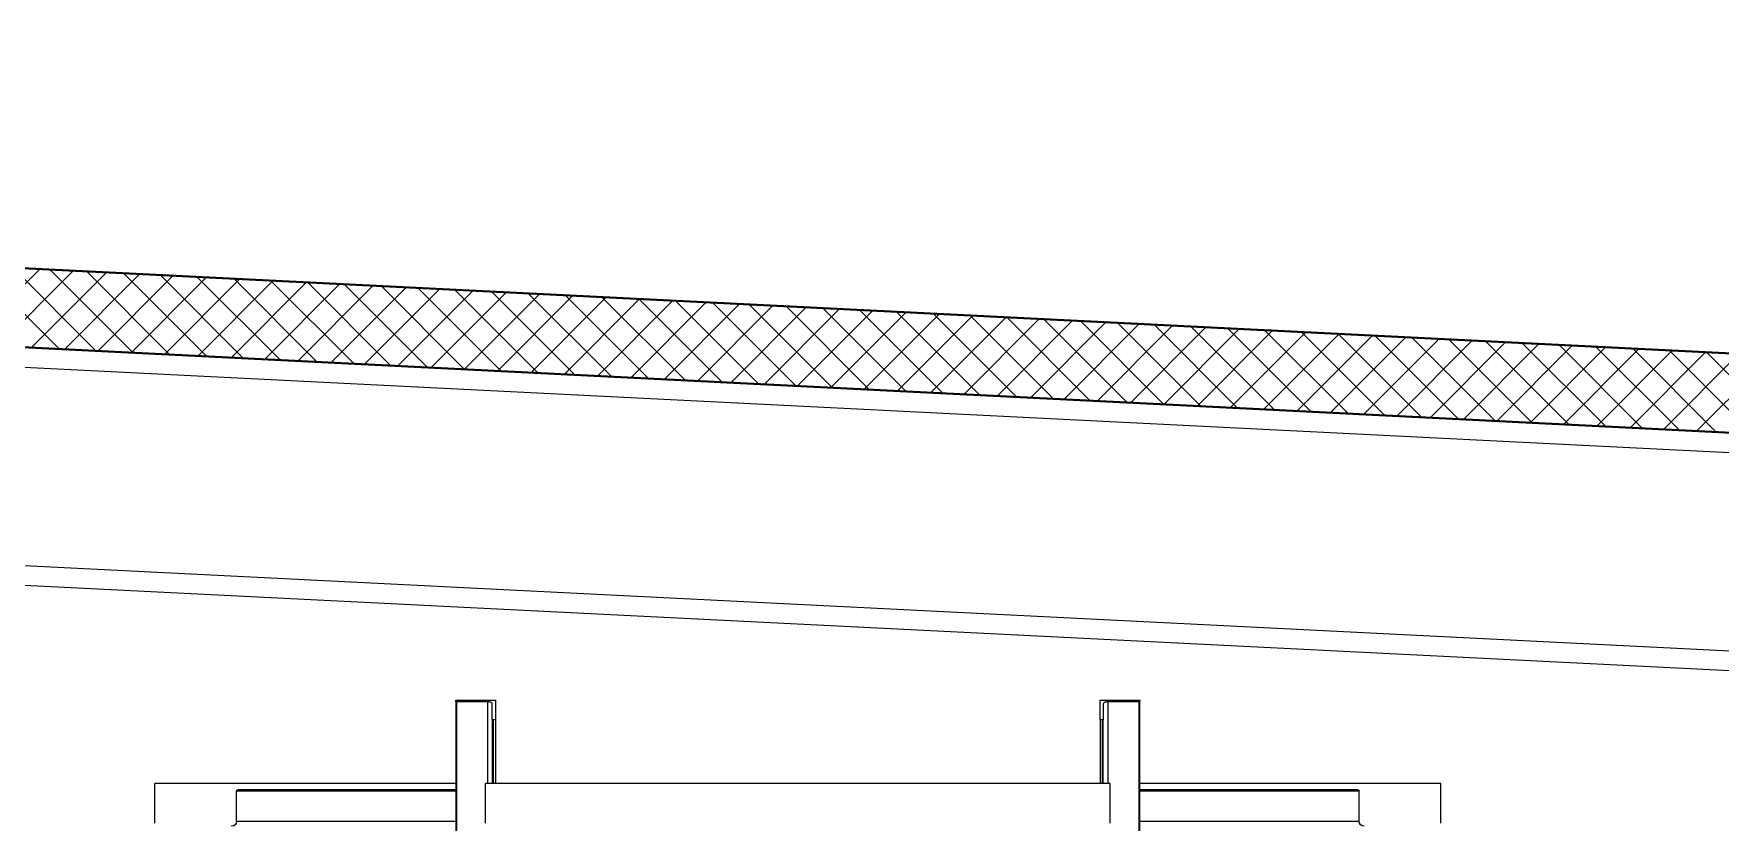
# Model space of a CAD drawing. Header units: millimetres. Extents: x 6622 to 532820, y 3370 to 359312.
# Drawn here: x 468919 to 473181, y 355663 to 357655 of the extents above; entities that cross this region are included whole.
import ezdxf

# ---------------------------------------------------------------- set-up
doc = ezdxf.new("R2010")
doc.units = ezdxf.units.MM
for name, color, linetype, lineweight in [('COLUMN', 2, 'Continuous', 15), ('DIM', 72, 'Continuous', 15), ('WALL', 7, 'Continuous', 40)]:
    doc.layers.add(name, color=color, linetype=linetype, lineweight=lineweight)

# ---------------------------------------------------------------- blocks, each defined once
blk = doc.blocks.new('A$C3E973D8C')
at = {"color": 2, "linetype": 'Continuous', "lineweight": 25}
for p, q in [((1086, 9723.7), (986, 9723.7)), ((986, 9723.7), (986, 9721)), ((986, 7620.2), (986, 9721)), ((988.6, 9719.7), (1066, 9719.7)), ((988.6, 9719.7), (988.6, 7620.2)), ((1066, 9513.1), (1066, 9719.7)), ((1086, 9673.7), (1086, 9723.7)), ((2714.1, 9723.7), (2614.1, 9723.7)), ((2614.1, 9723.7), (2614.1, 9673.7)), ((2634.1, 9719.7), (2711.5, 9719.7)), ((2634.1, 9719.7), (2634.1, 9513.1)), ((2711.5, 5744.1), (2711.5, 9719.7)), ((2714.1, 9721), (2714.1, 9723.7)), ((2714.1, 9721), (2714.1, 5749.3)), ((1078, 9713.7), (1078, 9675)), ((2622.1, 9675), (2622.1, 9713.7)), ((1078, 9513.1), (1078, 9675)), ((1080.6, 9673.7), (1086, 9673.7)), ((1080.6, 9673.7), (1080.6, 9513.1)), ((1086, 9673.7), (1086, 9513.1)), ((2614.1, 9673.7), (2619.5, 9673.7)), ((2614.1, 9673.7), (2614.1, 9513.1)), ((2619.5, 9513.1), (2619.5, 9673.7)), ((2622.1, 9675), (2622.1, 9513.1)), ((225, 9413.1), (225, 9513.1)), ((225, 9513.1), (986, 9513.1)), ((1061, 9413.1), (1061, 9513.1)), ((1061, 9513.1), (2639, 9513.1)), ((2639, 9413.1), (2639, 9513.1)), ((2714.1, 9513.1), (3475, 9513.1)), ((3475, 9413.1), (3475, 9513.1)), ((431.5, 9417.1), (431.5, 9494.5)), ((986, 9494.5), (431.5, 9494.5)), ((434.4, 9497.1), (986, 9497.1)), ((2714.1, 9497.1), (3265.6, 9497.1)), ((3268.5, 9494.5), (2714.1, 9494.5)), ((3268.5, 9417.1), (3268.5, 9494.5)), ((431.5, 9417.1), (986, 9417.1)), ((2714.1, 9417.1), (3268.5, 9417.1))]:
    blk.add_line(p, q, dxfattribs=at)
at = {"color": 2, "linetype": 'Continuous', "lineweight": 25, "flags": 128}
for points in [[(986, 9721), (986, 9720.8), (986.2, 9720.5), (986.4, 9720.3), (986.8, 9720.1), (987.2, 9719.9), (987.6, 9719.8), (988.1, 9719.7), (988.6, 9719.7)], [(1066, 9719.7), (1068.1, 9719.6), (1070.1, 9719.4), (1072, 9718.9), (1073.7, 9718.3), (1075.2, 9717.6), (1076.4, 9716.7), (1077.3, 9715.8), (1077.8, 9714.8), (1078, 9713.7)], [(2622.1, 9713.7), (2622.3, 9714.8), (2622.8, 9715.8), (2623.7, 9716.7), (2624.9, 9717.6), (2626.4, 9718.3), (2628.1, 9718.9), (2630, 9719.4), (2632, 9719.6), (2634.1, 9719.7)], [(2711.5, 9719.7), (2712, 9719.7), (2712.5, 9719.8), (2712.9, 9719.9), (2713.3, 9720.1), (2713.7, 9720.3), (2713.9, 9720.5), (2714, 9720.8), (2714.1, 9721)], [(1078, 9675), (1078, 9674.8), (1078.2, 9674.5), (1078.4, 9674.3), (1078.8, 9674.1), (1079.2, 9673.9), (1079.6, 9673.8), (1080.1, 9673.7), (1080.6, 9673.7)], [(2619.5, 9673.7), (2620, 9673.7), (2620.5, 9673.8), (2620.9, 9673.9), (2621.3, 9674.1), (2621.7, 9674.3), (2621.9, 9674.5), (2622, 9674.8), (2622.1, 9675)]]:
    blk.add_lwpolyline(points, dxfattribs=at)
at = {"color": 2, "linetype": 'Continuous', "lineweight": 25}
for centre, major_axis, start_param, end_param in [((434.4, 9494.5), (-2.87, 0), 4.712389, 6.283185), ((3265.6, 9494.5), (2.87, 0), 0, 1.570796), ((418.3, 9417.1), (13.2, 0), 4.712389, 6.283185), ((3281.7, 9417.1), (-13.2, 0), 0, 1.570796)]:
    blk.add_ellipse(centre, major_axis=major_axis, ratio=0.906308, start_param=start_param, end_param=end_param, dxfattribs=at)

msp = doc.modelspace()

# ---------------------------------------------------------------- hatches: boundary and pattern name
at = {"layer": 'DIM'}
h = msp.add_hatch(dxfattribs=at)
h.set_pattern_fill('ANSI37', color=256, scale=500, style=0)
h.set_pattern_definition([(45, (4244.755, -231549.42), (-44.194174, 44.194174), []), (135, (4244.755, -231549.42), (-44.194174, -44.194174), [])])
h.paths.add_polyline_path([(457050, 357455.221), (457059.987, 357654.971), (481050, 356455.47), (481050, 356255.221)])

# ---------------------------------------------------------------- linework, layer by layer
at = {"layer": 'COLUMN'}
for p, q in [((457050, 357405.158), (529000, 353807.658)), ((464070.984, 356553.484), (474053.98, 356054.335)), ((464050, 356504.471), (474050, 356004.471))]:
    msp.add_line(p, q, dxfattribs=at)
at = {"layer": 'WALL'}
for p, q in [((457050, 357655.47), (529250, 354045.47)), ((457050, 357455.221), (529050, 353855.221))]:
    msp.add_line(p, q, dxfattribs=at)

# ---------------------------------------------------------------- block references
at = {"extrusion": (0, 0, -1), "zscale": -1}
msp.add_blockref('A$C3E973D8C', (-472700, 346248.121), dxfattribs=at)

doc.saveas('drawing.dxf')
